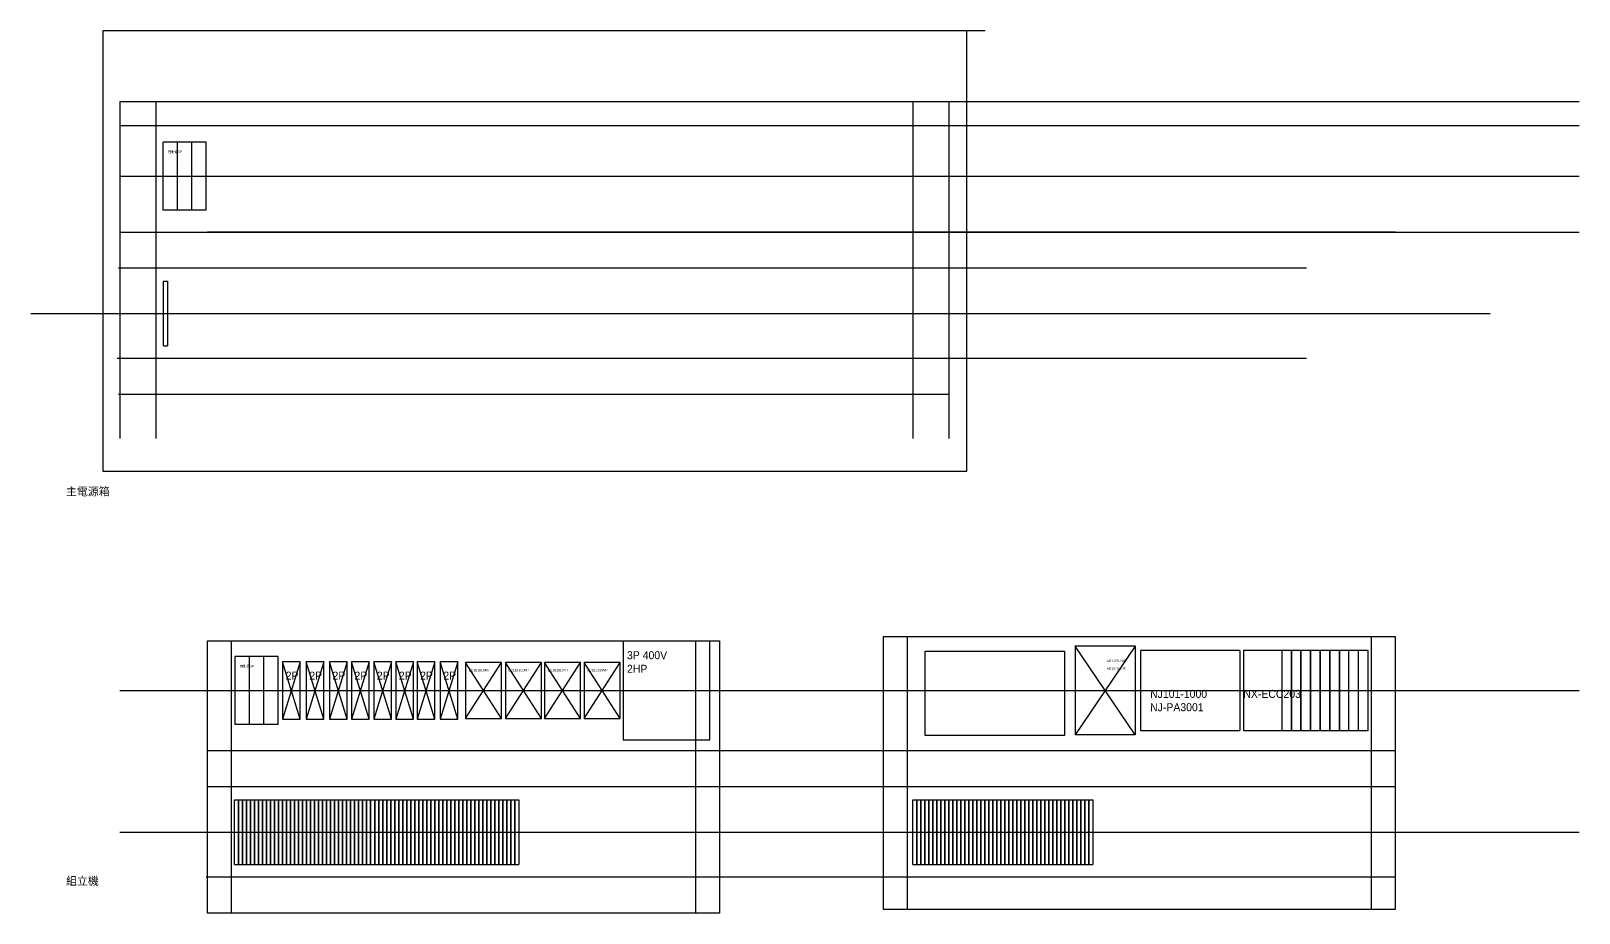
# Model space of a CAD drawing. Header units: millimetres. Extents: x -1938 to 2299, y -1655 to 1008.
# Drawn here: x 333 to 2268, y -94 to 1008 of the extents above; entities that cross this region are included whole.
import ezdxf

# ---------------------------------------------------------------- set-up
doc = ezdxf.new("R2010")
doc.units = ezdxf.units.MM
doc.styles.add('註記', font='arial.ttf', dxfattribs={"height": 3})

msp = doc.modelspace()

# ---------------------------------------------------------------- linework, layer by layer
for p, q in [((1525.5, 1007.5), (423, 1007.5)), ((423, 1007.5), (423, 457.5)), ((1502.5, 457.5), (1502.5, 1007.5)), ((423, 952), (423, 457.5)), ((444, 919.5), (2267.5, 919.5)), ((444, 919.5), (444, 498.5)), ((489, 919.5), (489, 498.5)), ((1435, 919.5), (1435, 498.5)), ((1480, 919.5), (1480, 498.5)), ((444, 889.5), (2267.5, 889.5)), ((498, 783.5), (498, 868.5)), ((552, 868.5), (498, 868.5)), ((516, 783.5), (516, 868.5)), ((534, 783.5), (534, 868.5)), ((552, 783.5), (552, 868.5)), ((444, 826), (2267.5, 826)), ((552, 783.5), (498, 783.5)), ((444, 756), (2267.5, 756)), ((2038, 756), (553.5, 756)), ((1927, 711), (442.5, 711)), ((498.5, 614), (498.5, 695)), ((498.5, 695), (503.5, 695)), ((503.5, 695), (503.5, 614)), ((333, 654.5), (2156.5, 654.5)), ((498.5, 614), (503.5, 614)), ((1927, 598.5), (440.8, 598.5)), ((1480, 553.5), (442.5, 553.5)), ((423, 457.5), (1502.5, 457.5)), ((553.5, -94.5), (553.5, 245.5)), ((553.5, 245.5), (1193.5, 245.5)), ((583.5, -94.5), (583.5, 245.5)), ((1181.2, 245), (1073.2, 245)), ((1073.2, 245), (1073.2, 122)), ((1163.5, 245.5), (1163.5, -94.5)), ((1181.2, 122), (1181.2, 245)), ((1193.5, 245.5), (1193.5, -94.5)), ((2038, 250.5), (1398, 250.5)), ((1398, 250.5), (1398, -89.5)), ((1428, 250.5), (1428, -89.5)), ((1450.5, 232.5), (1624.5, 232.5)), ((1450.5, 127.5), (1450.5, 232.5)), ((1624.5, 232.5), (1624.5, 127.5)), ((1712.8, 239), (1637.8, 239)), ((1637.8, 239), (1637.8, 128)), ((1712.8, 239), (1637.8, 128)), ((1712.8, 128), (1637.8, 239)), ((1712.8, 239), (1712.8, 128)), ((1719.5, 233.5), (1719.5, 133.5)), ((1843.5, 233.5), (1719.5, 233.5)), ((1843.5, 233.5), (1843.5, 133.5)), ((1848, 233.5), (1848, 133.5)), ((1896, 233.5), (1848, 233.5)), ((1896, 233.5), (1896, 133.5)), ((1908, 233.5), (1896, 233.5)), ((1896, 233.5), (1896, 133.5)), ((1908, 133.5), (1908, 233.5)), ((1908, 233.5), (1908, 133.5)), ((1920, 233.5), (1908, 233.5)), ((1920, 133.5), (1920, 233.5)), ((1920, 233.5), (1920, 133.5)), ((1932, 233.5), (1920, 233.5)), ((1932, 133.5), (1932, 233.5)), ((1932, 233.5), (1932, 133.5)), ((1944, 233.5), (1932, 233.5)), ((1944, 133.5), (1944, 233.5)), ((1944, 233.5), (1944, 133.5)), ((1956, 233.5), (1944, 233.5)), ((1956, 133.5), (1956, 233.5)), ((1956, 233.5), (1956, 133.5)), ((1968, 233.5), (1956, 233.5)), ((1968, 133.5), (1968, 233.5)), ((1968, 233.5), (1968, 133.5)), ((1980, 233.5), (1968, 233.5)), ((1980, 133.5), (1980, 233.5)), ((1992, 233.5), (1980, 233.5)), ((1992, 133.5), (1992, 233.5)), ((2004, 233.5), (1992, 233.5)), ((2004, 133.5), (2004, 233.5)), ((2008, -89.5), (2008, 250.5)), ((2038, -89.5), (2038, 250.5)), ((588, 141), (588, 226)), ((642, 226), (588, 226)), ((606, 141), (606, 226)), ((624, 141), (624, 226)), ((642, 141), (642, 226)), ((669.5, 219.5), (647.5, 219.5)), ((647.5, 219.5), (647.5, 147.5)), ((669.5, 219.5), (647.5, 147.5)), ((669.5, 147.5), (647.5, 219.5)), ((669.5, 147.5), (669.5, 219.5)), ((699, 219.5), (677, 219.5)), ((677, 219.5), (677, 147.5)), ((699, 219.5), (677, 147.5)), ((699, 147.5), (677, 219.5)), ((699, 147.5), (699, 219.5)), ((728, 219.5), (706, 219.5)), ((706, 219.5), (706, 147.5)), ((728, 219.5), (706, 147.5)), ((728, 147.5), (706, 219.5)), ((728, 147.5), (728, 219.5)), ((755.5, 219.5), (733.5, 219.5)), ((733.5, 219.5), (733.5, 147.5)), ((755.5, 219.5), (733.5, 147.5)), ((755.5, 147.5), (733.5, 219.5)), ((755.5, 147.5), (755.5, 219.5)), ((783.5, 219.5), (761.5, 219.5)), ((761.5, 219.5), (761.5, 147.5)), ((783.5, 219.5), (761.5, 147.5)), ((783.5, 147.5), (761.5, 219.5)), ((783.5, 147.5), (783.5, 219.5)), ((811, 219.5), (789, 219.5)), ((789, 219.5), (789, 147.5)), ((811, 219.5), (789, 147.5)), ((811, 147.5), (789, 219.5)), ((811, 147.5), (811, 219.5)), ((837.5, 219.5), (815.5, 219.5)), ((815.5, 219.5), (815.5, 147.5)), ((837.5, 219.5), (815.5, 147.5)), ((837.5, 147.5), (815.5, 219.5)), ((837.5, 147.5), (837.5, 219.5)), ((866.5, 219.5), (844.5, 219.5)), ((844.5, 219.5), (844.5, 147.5)), ((866.5, 219.5), (844.5, 147.5)), ((866.5, 147.5), (844.5, 219.5)), ((866.5, 147.5), (866.5, 219.5)), ((921.2, 218.5), (876.2, 218.5)), ((876.2, 218.5), (876.2, 148.5)), ((876.2, 148.5), (921.2, 218.5)), ((921.2, 148.5), (876.2, 218.5)), ((921.2, 148.5), (921.2, 218.5)), ((970.8, 218.5), (925.8, 218.5)), ((925.8, 218.5), (925.8, 148.5)), ((925.8, 148.5), (970.8, 218.5)), ((970.8, 148.5), (925.8, 218.5)), ((970.8, 148.5), (970.8, 218.5)), ((1019.8, 218.5), (974.8, 218.5)), ((974.8, 218.5), (974.8, 148.5)), ((974.8, 148.5), (1019.8, 218.5)), ((1019.8, 148.5), (974.8, 218.5)), ((1019.8, 148.5), (1019.8, 218.5)), ((1069.2, 218.5), (1024.2, 218.5)), ((1024.2, 218.5), (1024.2, 148.5)), ((1024.2, 148.5), (1069.2, 218.5)), ((1069.2, 148.5), (1024.2, 218.5)), ((1069.2, 148.5), (1069.2, 218.5)), ((444, 183.5), (2267.5, 183.5)), ((642, 141), (588, 141)), ((647.5, 147.5), (669.5, 147.5)), ((677, 147.5), (699, 147.5)), ((706, 147.5), (728, 147.5)), ((733.5, 147.5), (755.5, 147.5)), ((761.5, 147.5), (783.5, 147.5)), ((789, 147.5), (811, 147.5)), ((815.5, 147.5), (837.5, 147.5)), ((844.5, 147.5), (866.5, 147.5)), ((876.2, 148.5), (921.2, 148.5)), ((925.8, 148.5), (970.8, 148.5)), ((974.8, 148.5), (1019.8, 148.5)), ((1024.2, 148.5), (1069.2, 148.5)), ((1073.2, 122), (1181.2, 122)), ((1624.5, 127.5), (1450.5, 127.5)), ((1712.8, 128), (1637.8, 128)), ((1719.5, 133.5), (1843.5, 133.5)), ((1848, 133.5), (1896, 133.5)), ((1896, 133.5), (1908, 133.5)), ((1908, 133.5), (1920, 133.5)), ((1920, 133.5), (1932, 133.5)), ((1932, 133.5), (1944, 133.5)), ((1944, 133.5), (1956, 133.5)), ((1956, 133.5), (1968, 133.5)), ((1968, 133.5), (1980, 133.5)), ((1980, 133.5), (1992, 133.5)), ((1992, 133.5), (2004, 133.5)), ((2038, 108), (553.5, 108)), ((2038, 63), (553.5, 63)), ((587.5, -34), (587.5, 47)), ((587.5, 47), (592.5, 47)), ((592.5, 47), (592.5, -34)), ((592.5, -34), (592.5, 47)), ((592.5, 47), (597.5, 47)), ((597.5, 47), (597.5, -34)), ((597.5, -34), (597.5, 47)), ((597.5, 47), (602.5, 47)), ((602.5, 47), (602.5, -34)), ((602.5, -34), (602.5, 47)), ((602.5, 47), (607.5, 47)), ((607.5, 47), (607.5, -34)), ((607.5, -34), (607.5, 47)), ((607.5, 47), (612.5, 47)), ((612.5, 47), (612.5, -34)), ((612.5, -34), (612.5, 47)), ((612.5, 47), (617.5, 47)), ((617.5, 47), (617.5, -34)), ((617.5, -34), (617.5, 47)), ((617.5, 47), (622.5, 47)), ((622.5, 47), (622.5, -34)), ((622.5, -34), (622.5, 47)), ((622.5, 47), (627.5, 47)), ((627.5, 47), (627.5, -34)), ((627.5, -34), (627.5, 47)), ((627.5, 47), (632.5, 47)), ((632.5, 47), (632.5, -34)), ((632.5, -34), (632.5, 47)), ((632.5, 47), (637.5, 47)), ((637.5, 47), (637.5, -34)), ((637.5, -34), (637.5, 47)), ((637.5, 47), (642.5, 47)), ((642.5, 47), (642.5, -34)), ((642.5, -34), (642.5, 47)), ((642.5, 47), (647.5, 47)), ((647.5, 47), (647.5, -34)), ((647.5, -34), (647.5, 47)), ((647.5, 47), (652.5, 47)), ((652.5, 47), (652.5, -34)), ((652.5, -34), (652.5, 47)), ((652.5, 47), (657.5, 47)), ((657.5, 47), (657.5, -34)), ((657.5, -34), (657.5, 47)), ((657.5, 47), (662.5, 47)), ((662.5, 47), (662.5, -34)), ((662.5, -34), (662.5, 47)), ((662.5, 47), (667.5, 47)), ((667.5, 47), (667.5, -34)), ((667.5, -34), (667.5, 47)), ((667.5, 47), (672.5, 47)), ((672.5, 47), (672.5, -34)), ((672.5, -34), (672.5, 47)), ((672.5, 47), (677.5, 47)), ((677.5, 47), (677.5, -34)), ((677.5, -34), (677.5, 47)), ((677.5, 47), (682.5, 47)), ((682.5, 47), (682.5, -34)), ((682.5, -34), (682.5, 47)), ((682.5, 47), (687.5, 47)), ((687.5, 47), (687.5, -34)), ((687.5, -34), (687.5, 47)), ((687.5, 47), (692.5, 47)), ((692.5, 47), (692.5, -34)), ((692.5, -34), (692.5, 47)), ((692.5, 47), (697.5, 47)), ((697.5, 47), (697.5, -34)), ((697.5, -34), (697.5, 47)), ((697.5, 47), (702.5, 47)), ((702.5, 47), (702.5, -34)), ((702.5, -34), (702.5, 47)), ((702.5, 47), (707.5, 47)), ((707.5, 47), (707.5, -34)), ((707.5, -34), (707.5, 47)), ((707.5, 47), (712.5, 47)), ((712.5, 47), (712.5, -34)), ((712.5, -34), (712.5, 47)), ((712.5, 47), (717.5, 47)), ((717.5, 47), (717.5, -34)), ((717.5, -34), (717.5, 47)), ((717.5, 47), (722.5, 47)), ((722.5, 47), (722.5, -34)), ((722.5, -34), (722.5, 47)), ((722.5, 47), (727.5, 47)), ((727.5, 47), (727.5, -34)), ((727.5, -34), (727.5, 47)), ((727.5, 47), (732.5, 47)), ((732.5, 47), (732.5, -34)), ((732.5, -34), (732.5, 47)), ((732.5, 47), (737.5, 47)), ((737.5, 47), (737.5, -34)), ((737.5, -34), (737.5, 47)), ((737.5, 47), (742.5, 47)), ((742.5, 47), (742.5, -34)), ((742.5, -34), (742.5, 47)), ((742.5, 47), (747.5, 47)), ((747.5, 47), (747.5, -34)), ((747.5, -34), (747.5, 47)), ((747.5, 47), (752.5, 47)), ((752.5, 47), (752.5, -34)), ((752.5, -34), (752.5, 47)), ((752.5, 47), (757.5, 47)), ((757.5, 47), (757.5, -34)), ((757.5, -34), (757.5, 47)), ((757.5, 47), (762.5, 47)), ((762.5, 47), (762.5, -34)), ((762.5, -34), (762.5, 47)), ((762.5, 47), (767.5, 47)), ((767.5, 47), (767.5, -34)), ((767.5, -34), (767.5, 47)), ((767.5, 47), (772.5, 47)), ((772.5, 47), (772.5, -34)), ((772.5, -34), (772.5, 47)), ((772.5, 47), (777.5, 47)), ((777.5, 47), (777.5, -34)), ((777.5, -34), (777.5, 47)), ((777.5, 47), (782.5, 47)), ((782.5, 47), (782.5, -34)), ((782.5, -34), (782.5, 47)), ((782.5, 47), (787.5, 47)), ((787.5, 47), (787.5, -34)), ((787.5, -34), (787.5, 47)), ((787.5, 47), (792.5, 47)), ((792.5, 47), (792.5, -34)), ((792.5, -34), (792.5, 47)), ((792.5, 47), (797.5, 47)), ((797.5, 47), (797.5, -34)), ((797.5, -34), (797.5, 47)), ((797.5, 47), (802.5, 47)), ((802.5, 47), (802.5, -34)), ((802.5, -34), (802.5, 47)), ((802.5, 47), (807.5, 47)), ((807.5, 47), (807.5, -34)), ((807.5, -34), (807.5, 47)), ((807.5, 47), (812.5, 47)), ((812.5, 47), (812.5, -34)), ((812.5, -34), (812.5, 47)), ((812.5, 47), (817.5, 47)), ((817.5, 47), (817.5, -34)), ((817.5, -34), (817.5, 47)), ((817.5, 47), (822.5, 47)), ((822.5, 47), (822.5, -34)), ((822.5, -34), (822.5, 47)), ((822.5, 47), (827.5, 47)), ((827.5, 47), (827.5, -34)), ((827.5, -34), (827.5, 47)), ((827.5, 47), (832.5, 47)), ((832.5, 47), (832.5, -34)), ((832.5, -34), (832.5, 47)), ((832.5, 47), (837.5, 47)), ((837.5, 47), (837.5, -34)), ((837.5, -34), (837.5, 47)), ((837.5, 47), (842.5, 47)), ((842.5, 47), (842.5, -34)), ((842.5, -34), (842.5, 47)), ((842.5, 47), (847.5, 47)), ((847.5, 47), (847.5, -34)), ((847.5, -34), (847.5, 47)), ((847.5, 47), (852.5, 47)), ((852.5, 47), (852.5, -34)), ((852.5, -34), (852.5, 47)), ((852.5, 47), (857.5, 47)), ((857.5, 47), (857.5, -34)), ((857.5, -34), (857.5, 47)), ((857.5, 47), (862.5, 47)), ((862.5, 47), (862.5, -34)), ((862.5, -34), (862.5, 47)), ((862.5, 47), (867.5, 47)), ((867.5, 47), (867.5, -34)), ((867.5, -34), (867.5, 47)), ((867.5, 47), (872.5, 47)), ((872.5, 47), (872.5, -34)), ((872.5, -34), (872.5, 47)), ((872.5, 47), (877.5, 47)), ((877.5, 47), (877.5, -34)), ((877.5, -34), (877.5, 47)), ((877.5, 47), (882.5, 47)), ((882.5, 47), (882.5, -34)), ((882.5, -34), (882.5, 47)), ((882.5, 47), (887.5, 47)), ((887.5, 47), (887.5, -34)), ((887.5, -34), (887.5, 47)), ((887.5, 47), (892.5, 47)), ((892.5, 47), (892.5, -34)), ((892.5, -34), (892.5, 47)), ((892.5, 47), (897.5, 47)), ((897.5, 47), (897.5, -34)), ((897.5, -34), (897.5, 47)), ((897.5, 47), (902.5, 47)), ((902.5, 47), (902.5, -34)), ((902.5, -34), (902.5, 47)), ((902.5, 47), (907.5, 47)), ((907.5, 47), (907.5, -34)), ((907.5, -34), (907.5, 47)), ((907.5, 47), (912.5, 47)), ((912.5, 47), (912.5, -34)), ((912.5, -34), (912.5, 47)), ((912.5, 47), (917.5, 47)), ((917.5, 47), (917.5, -34)), ((917.5, -34), (917.5, 47)), ((917.5, 47), (922.5, 47)), ((922.5, 47), (922.5, -34)), ((922.5, -34), (922.5, 47)), ((922.5, 47), (927.5, 47)), ((927.5, 47), (927.5, -34)), ((927.5, -34), (927.5, 47)), ((927.5, 47), (932.5, 47)), ((932.5, 47), (932.5, -34)), ((932.5, -34), (932.5, 47)), ((932.5, 47), (937.5, 47)), ((937.5, 47), (937.5, -34)), ((937.5, -34), (937.5, 47)), ((937.5, 47), (942.5, 47)), ((942.5, 47), (942.5, -34)), ((1435, -34), (1435, 47)), ((1435, 47), (1440, 47)), ((1440, 47), (1440, -34)), ((1440, -34), (1440, 47)), ((1440, 47), (1445, 47)), ((1445, 47), (1445, -34)), ((1445, -34), (1445, 47)), ((1445, 47), (1450, 47)), ((1450, 47), (1450, -34)), ((1450, -34), (1450, 47)), ((1450, 47), (1455, 47)), ((1455, 47), (1455, -34)), ((1455, -34), (1455, 47)), ((1455, 47), (1460, 47)), ((1460, 47), (1460, -34)), ((1460, -34), (1460, 47)), ((1460, 47), (1465, 47)), ((1465, 47), (1465, -34)), ((1465, -34), (1465, 47)), ((1465, 47), (1470, 47)), ((1470, 47), (1470, -34)), ((1470, -34), (1470, 47)), ((1470, 47), (1475, 47)), ((1475, 47), (1475, -34)), ((1475, -34), (1475, 47)), ((1475, 47), (1480, 47)), ((1480, 47), (1480, -34)), ((1480, -34), (1480, 47)), ((1480, 47), (1485, 47)), ((1485, 47), (1485, -34)), ((1485, -34), (1485, 47)), ((1485, 47), (1490, 47)), ((1490, 47), (1490, -34)), ((1490, -34), (1490, 47)), ((1490, 47), (1495, 47)), ((1495, 47), (1495, -34)), ((1495, -34), (1495, 47)), ((1495, 47), (1500, 47)), ((1500, 47), (1500, -34)), ((1500, -34), (1500, 47)), ((1500, 47), (1505, 47)), ((1505, 47), (1505, -34)), ((1505, -34), (1505, 47)), ((1505, 47), (1510, 47)), ((1510, 47), (1510, -34)), ((1510, -34), (1510, 47)), ((1510, 47), (1515, 47)), ((1515, 47), (1515, -34)), ((1515, -34), (1515, 47)), ((1515, 47), (1520, 47)), ((1520, 47), (1520, -34)), ((1520, -34), (1520, 47)), ((1520, 47), (1525, 47)), ((1525, 47), (1525, -34)), ((1525, -34), (1525, 47)), ((1525, 47), (1530, 47)), ((1530, 47), (1530, -34)), ((1530, -34), (1530, 47)), ((1530, 47), (1535, 47)), ((1535, 47), (1535, -34)), ((1535, -34), (1535, 47)), ((1535, 47), (1540, 47)), ((1540, 47), (1540, -34)), ((1540, -34), (1540, 47)), ((1540, 47), (1545, 47)), ((1545, 47), (1545, -34)), ((1545, -34), (1545, 47)), ((1545, 47), (1550, 47)), ((1550, 47), (1550, -34)), ((1550, -34), (1550, 47)), ((1550, 47), (1555, 47)), ((1555, 47), (1555, -34)), ((1555, -34), (1555, 47)), ((1555, 47), (1560, 47)), ((1560, 47), (1560, -34)), ((1560, -34), (1560, 47)), ((1560, 47), (1565, 47)), ((1565, 47), (1565, -34)), ((1565, -34), (1565, 47)), ((1565, 47), (1570, 47)), ((1570, 47), (1570, -34)), ((1570, -34), (1570, 47)), ((1570, 47), (1575, 47)), ((1575, 47), (1575, -34)), ((1575, -34), (1575, 47)), ((1575, 47), (1580, 47)), ((1580, 47), (1580, -34)), ((1580, -34), (1580, 47)), ((1580, 47), (1585, 47)), ((1585, 47), (1585, -34)), ((1585, -34), (1585, 47)), ((1585, 47), (1590, 47)), ((1590, 47), (1590, -34)), ((1590, -34), (1590, 47)), ((1590, 47), (1595, 47)), ((1595, 47), (1595, -34)), ((1595, -34), (1595, 47)), ((1595, 47), (1600, 47)), ((1600, 47), (1600, -34)), ((1600, -34), (1600, 47)), ((1600, 47), (1605, 47)), ((1605, 47), (1605, -34)), ((1605, -34), (1605, 47)), ((1605, 47), (1610, 47)), ((1610, 47), (1610, -34)), ((1610, -34), (1610, 47)), ((1610, 47), (1615, 47)), ((1615, 47), (1615, -34)), ((1615, -34), (1615, 47)), ((1615, 47), (1620, 47)), ((1620, 47), (1620, -34)), ((1620, -34), (1620, 47)), ((1620, 47), (1625, 47)), ((1625, 47), (1625, -34)), ((1625, -34), (1625, 47)), ((1625, 47), (1630, 47)), ((1630, 47), (1630, -34)), ((1630, -34), (1630, 47)), ((1630, 47), (1635, 47)), ((1635, 47), (1635, -34)), ((1635, -34), (1635, 47)), ((1635, 47), (1640, 47)), ((1640, 47), (1640, -34)), ((1640, -34), (1640, 47)), ((1640, 47), (1645, 47)), ((1645, 47), (1645, -34)), ((1645, -34), (1645, 47)), ((1645, 47), (1650, 47)), ((1650, 47), (1650, -34)), ((1650, -34), (1650, 47)), ((1650, 47), (1655, 47)), ((1655, 47), (1655, -34)), ((1655, -34), (1655, 47)), ((1655, 47), (1660, 47)), ((1660, 47), (1660, -34)), ((444, 6.5), (2267.5, 6.5)), ((587.5, -34), (592.5, -34)), ((592.5, -34), (597.5, -34)), ((597.5, -34), (602.5, -34)), ((602.5, -34), (607.5, -34)), ((607.5, -34), (612.5, -34)), ((612.5, -34), (617.5, -34)), ((617.5, -34), (622.5, -34)), ((622.5, -34), (627.5, -34)), ((627.5, -34), (632.5, -34)), ((632.5, -34), (637.5, -34)), ((637.5, -34), (642.5, -34)), ((642.5, -34), (647.5, -34)), ((647.5, -34), (652.5, -34)), ((652.5, -34), (657.5, -34)), ((657.5, -34), (662.5, -34)), ((662.5, -34), (667.5, -34)), ((667.5, -34), (672.5, -34)), ((672.5, -34), (677.5, -34)), ((677.5, -34), (682.5, -34)), ((682.5, -34), (687.5, -34)), ((687.5, -34), (692.5, -34)), ((692.5, -34), (697.5, -34)), ((697.5, -34), (702.5, -34)), ((702.5, -34), (707.5, -34)), ((707.5, -34), (712.5, -34)), ((712.5, -34), (717.5, -34)), ((717.5, -34), (722.5, -34)), ((722.5, -34), (727.5, -34)), ((727.5, -34), (732.5, -34)), ((732.5, -34), (737.5, -34)), ((737.5, -34), (742.5, -34)), ((742.5, -34), (747.5, -34)), ((747.5, -34), (752.5, -34)), ((752.5, -34), (757.5, -34)), ((757.5, -34), (762.5, -34)), ((762.5, -34), (767.5, -34)), ((767.5, -34), (772.5, -34)), ((772.5, -34), (777.5, -34)), ((777.5, -34), (782.5, -34)), ((782.5, -34), (787.5, -34)), ((787.5, -34), (792.5, -34)), ((792.5, -34), (797.5, -34)), ((797.5, -34), (802.5, -34)), ((802.5, -34), (807.5, -34)), ((807.5, -34), (812.5, -34)), ((812.5, -34), (817.5, -34)), ((817.5, -34), (822.5, -34)), ((822.5, -34), (827.5, -34)), ((827.5, -34), (832.5, -34)), ((832.5, -34), (837.5, -34)), ((837.5, -34), (842.5, -34)), ((842.5, -34), (847.5, -34)), ((847.5, -34), (852.5, -34)), ((852.5, -34), (857.5, -34)), ((857.5, -34), (862.5, -34)), ((862.5, -34), (867.5, -34)), ((867.5, -34), (872.5, -34)), ((872.5, -34), (877.5, -34)), ((877.5, -34), (882.5, -34)), ((882.5, -34), (887.5, -34)), ((887.5, -34), (892.5, -34)), ((892.5, -34), (897.5, -34)), ((897.5, -34), (902.5, -34)), ((902.5, -34), (907.5, -34)), ((907.5, -34), (912.5, -34)), ((912.5, -34), (917.5, -34)), ((917.5, -34), (922.5, -34)), ((922.5, -34), (927.5, -34)), ((927.5, -34), (932.5, -34)), ((932.5, -34), (937.5, -34)), ((937.5, -34), (942.5, -34)), ((1435, -34), (1440, -34)), ((1440, -34), (1445, -34)), ((1445, -34), (1450, -34)), ((1450, -34), (1455, -34)), ((1455, -34), (1460, -34)), ((1460, -34), (1465, -34)), ((1465, -34), (1470, -34)), ((1470, -34), (1475, -34)), ((1475, -34), (1480, -34)), ((1480, -34), (1485, -34)), ((1485, -34), (1490, -34)), ((1490, -34), (1495, -34)), ((1495, -34), (1500, -34)), ((1500, -34), (1505, -34)), ((1505, -34), (1510, -34)), ((1510, -34), (1515, -34)), ((1515, -34), (1520, -34)), ((1520, -34), (1525, -34)), ((1525, -34), (1530, -34)), ((1530, -34), (1535, -34)), ((1535, -34), (1540, -34)), ((1540, -34), (1545, -34)), ((1545, -34), (1550, -34)), ((1550, -34), (1555, -34)), ((1555, -34), (1560, -34)), ((1560, -34), (1565, -34)), ((1565, -34), (1570, -34)), ((1570, -34), (1575, -34)), ((1575, -34), (1580, -34)), ((1580, -34), (1585, -34)), ((1585, -34), (1590, -34)), ((1590, -34), (1595, -34)), ((1595, -34), (1600, -34)), ((1600, -34), (1605, -34)), ((1605, -34), (1610, -34)), ((1610, -34), (1615, -34)), ((1615, -34), (1620, -34)), ((1620, -34), (1625, -34)), ((1625, -34), (1630, -34)), ((1630, -34), (1635, -34)), ((1635, -34), (1640, -34)), ((1640, -34), (1645, -34)), ((1645, -34), (1650, -34)), ((1650, -34), (1655, -34)), ((1655, -34), (1660, -34)), ((2038, -49.5), (551.8, -49.5)), ((1193.5, -94.5), (553.5, -94.5)), ((1398, -89.5), (2038, -89.5))]:
    msp.add_line(p, q)

# ---------------------------------------------------------------- texts
at = {"attachment_point": 1, "style": '註記'}
for s, width, insert, char_height in [('{\\fPMingLiU|b0|i0|c136|p18;施耐德}3P', 29, (504, 858), 3), ('{\\fPMingLiU|b0|i0|c136|p18;主電源箱}', 57.5, (376.8, 437.1), 10), ('{\\fPMingLiU|b0|i0|c136|p18;3P 400V}', 57.5, (1077.8, 232.6), 10), ('{\\fPMingLiU|b0|i0|c136|p18;施耐德}3P', 29, (594, 215.5), 3), ('{\\fPMingLiU|b0|i0|c136|p18;2HP}', 57.5, (1077.8, 215.6), 10), ('AD1120-24F', 37.5, (1677.2, 222), 3), ('{\\fPMingLiU|b0|i0|c136|p18;2P}', 17, (651.3, 207.1), 10), ('{\\fPMingLiU|b0|i0|c136|p18;2P}', 17, (680.8, 207.1), 10), ('{\\fPMingLiU|b0|i0|c136|p18;2P}', 17, (709.8, 207.1), 10), ('{\\fPMingLiU|b0|i0|c136|p18;2P}', 17, (737.3, 207.1), 10), ('{\\fPMingLiU|b0|i0|c136|p18;2P}', 17, (765.3, 207.1), 10), ('{\\fPMingLiU|b0|i0|c136|p18;2P}', 17, (792.8, 207.1), 10), ('{\\fPMingLiU|b0|i0|c136|p18;2P}', 17, (819.3, 207.1), 10), ('{\\fPMingLiU|b0|i0|c136|p18;2P}', 17, (848.3, 207.1), 10), ('LC1E1810M7', 37, (880.2, 210.5), 3), ('LC1E1810M7', 37, (929.8, 210.5), 3), ('LC1E1810M7', 37, (978.8, 210.5), 3), ('LC1E1810M7', 37, (1028.2, 210.5), 3), ('AD1240-24F', 37.5, (1677.2, 212.5), 3), ('{\\fPMingLiU|b0|i0|c136|p18;NJ101-1000\\PNJ-PA3001}', 41.5, (1731.5, 184.3), 10), ('{\\fPMingLiU|b0|i0|c136|p18;NX-ECC203}', 41.5, (1848, 184.3), 10), ('{\\fPMingLiU|b0|i0|c136|p18;組立機}', 57.5, (376.8, -49.4), 10)]:
    msp.add_mtext_dynamic_manual_height_columns(s, width=width, gutter_width=15, heights=[0], dxfattribs=dict(at, insert=insert, char_height=char_height))

doc.saveas('drawing.dxf')
